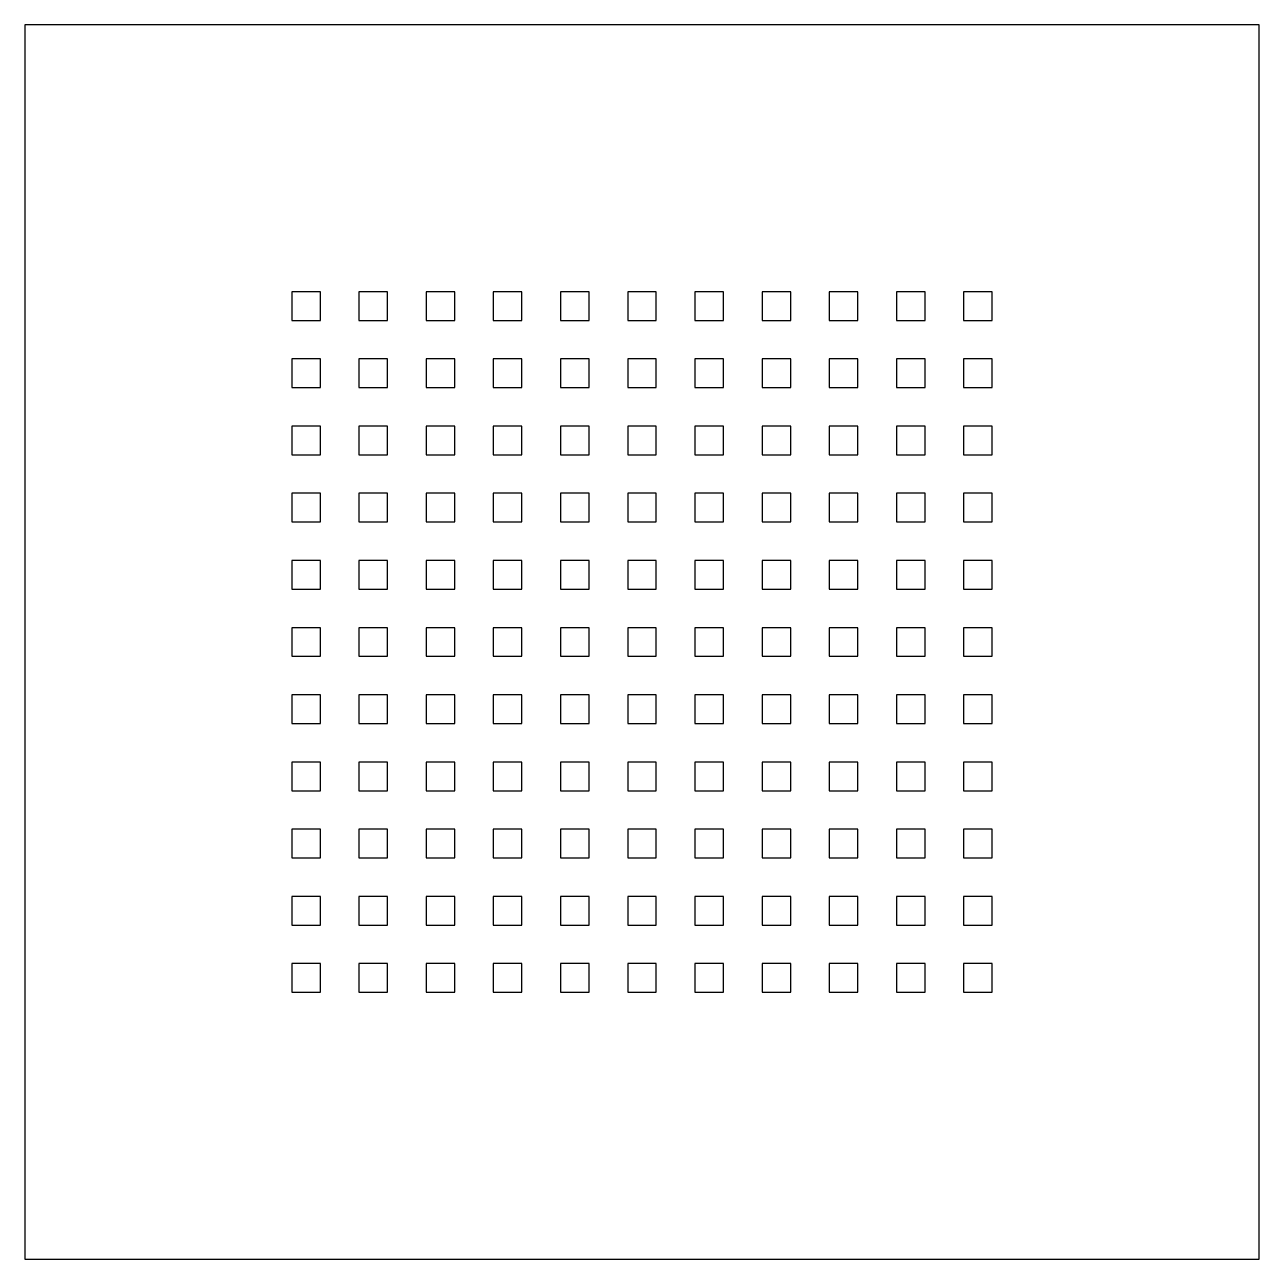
# Model space of a CAD drawing. Header units: inches. Extents: x 0 to 21.6, y 0 to 21.6.
import ezdxf

# ---------------------------------------------------------------- set-up
doc = ezdxf.new("R2010")
doc.units = ezdxf.units.IN
doc.header["$MEASUREMENT"] = 0

# ---------------------------------------------------------------- blocks, each defined once
blk = doc.blocks.new('*U2')
blk.add_lwpolyline([(-0.25, -0.25), (0.25, -0.25), (0.25, 0.25), (-0.25, 0.25)], close=True)
blk = doc.blocks.new('*U3')
at = {"color": 0, "linetype": 'ByBlock', "lineweight": -2, "transparency": 16777216}
for p in [(0, 11.75), (1.175, 11.75), (2.35, 11.75), (3.525, 11.75), (4.7, 11.75), (5.875, 11.75), (7.05, 11.75), (8.225, 11.75), (9.4, 11.75), (10.575, 11.75), (11.75, 11.75), (0, 10.575), (1.175, 10.575), (2.35, 10.575), (3.525, 10.575), (4.7, 10.575), (5.875, 10.575), (7.05, 10.575), (8.225, 10.575), (9.4, 10.575), (10.575, 10.575), (11.75, 10.575), (0, 9.4), (1.175, 9.4), (2.35, 9.4), (3.525, 9.4), (4.7, 9.4), (5.875, 9.4), (7.05, 9.4), (8.225, 9.4), (9.4, 9.4), (10.575, 9.4), (11.75, 9.4), (0, 8.225), (1.175, 8.225), (2.35, 8.225), (3.525, 8.225), (4.7, 8.225), (5.875, 8.225), (7.05, 8.225), (8.225, 8.225), (9.4, 8.225), (10.575, 8.225), (11.75, 8.225), (0, 7.05), (1.175, 7.05), (2.35, 7.05), (3.525, 7.05), (4.7, 7.05), (5.875, 7.05), (7.05, 7.05), (8.225, 7.05), (9.4, 7.05), (10.575, 7.05), (11.75, 7.05), (0, 5.875), (1.175, 5.875), (2.35, 5.875), (3.525, 5.875), (4.7, 5.875), (5.875, 5.875), (7.05, 5.875), (8.225, 5.875), (9.4, 5.875), (10.575, 5.875), (11.75, 5.875), (0, 4.7), (1.175, 4.7), (2.35, 4.7), (3.525, 4.7), (4.7, 4.7), (5.875, 4.7), (7.05, 4.7), (8.225, 4.7), (9.4, 4.7), (10.575, 4.7), (11.75, 4.7), (0, 3.525), (1.175, 3.525), (2.35, 3.525), (3.525, 3.525), (4.7, 3.525), (5.875, 3.525), (7.05, 3.525), (8.225, 3.525), (9.4, 3.525), (10.575, 3.525), (11.75, 3.525), (0, 2.35), (1.175, 2.35), (2.35, 2.35), (3.525, 2.35), (4.7, 2.35), (5.875, 2.35), (7.05, 2.35), (8.225, 2.35), (9.4, 2.35), (10.575, 2.35), (11.75, 2.35), (0, 1.175), (1.175, 1.175), (2.35, 1.175), (3.525, 1.175), (4.7, 1.175), (5.875, 1.175), (7.05, 1.175), (8.225, 1.175), (9.4, 1.175), (10.575, 1.175), (11.75, 1.175), (0, 0), (1.175, 0), (2.35, 0), (3.525, 0), (4.7, 0), (5.875, 0), (7.05, 0), (8.225, 0), (9.4, 0), (10.575, 0), (11.75, 0)]:
    blk.add_blockref('*U2', p, dxfattribs=at)

msp = doc.modelspace()

# ---------------------------------------------------------------- linework, layer by layer
msp.add_lwpolyline([(0, 0), (21.59, 0), (21.59, 21.59), (0, 21.59)], close=True)

# ---------------------------------------------------------------- block references
msp.add_blockref('*U3', (4.92, 4.92))

doc.saveas('drawing.dxf')
